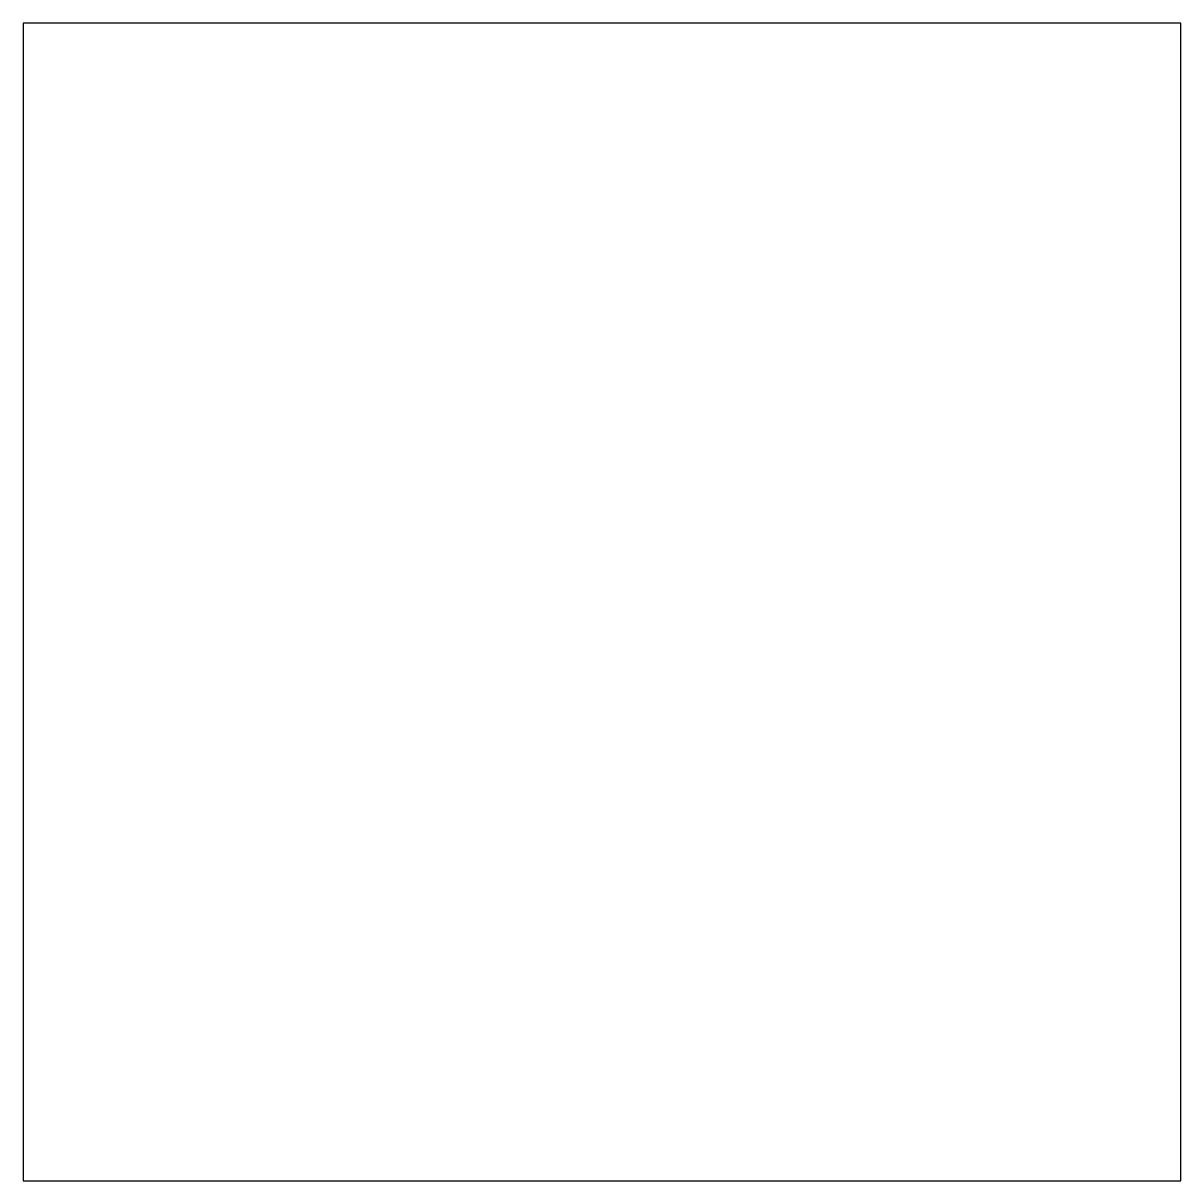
# Model space of a CAD drawing. Header units: millimetres. Extents: x -2.2 to 2.2, y -2.2 to 2.2.
import ezdxf

# ---------------------------------------------------------------- set-up
doc = ezdxf.new("R2010")
doc.units = ezdxf.units.MM
doc.layers.add('jidou1', color=3, linetype='Continuous')

msp = doc.modelspace()

# ---------------------------------------------------------------- linework, layer by layer
at = {"layer": 'jidou1', "color": 3, "linetype": 'Continuous'}
msp.add_lwpolyline([(-2.2, -2.2), (2.2, -2.2), (2.2, 2.2), (-2.2, 2.2)], close=True, dxfattribs=at)

doc.saveas('drawing.dxf')
